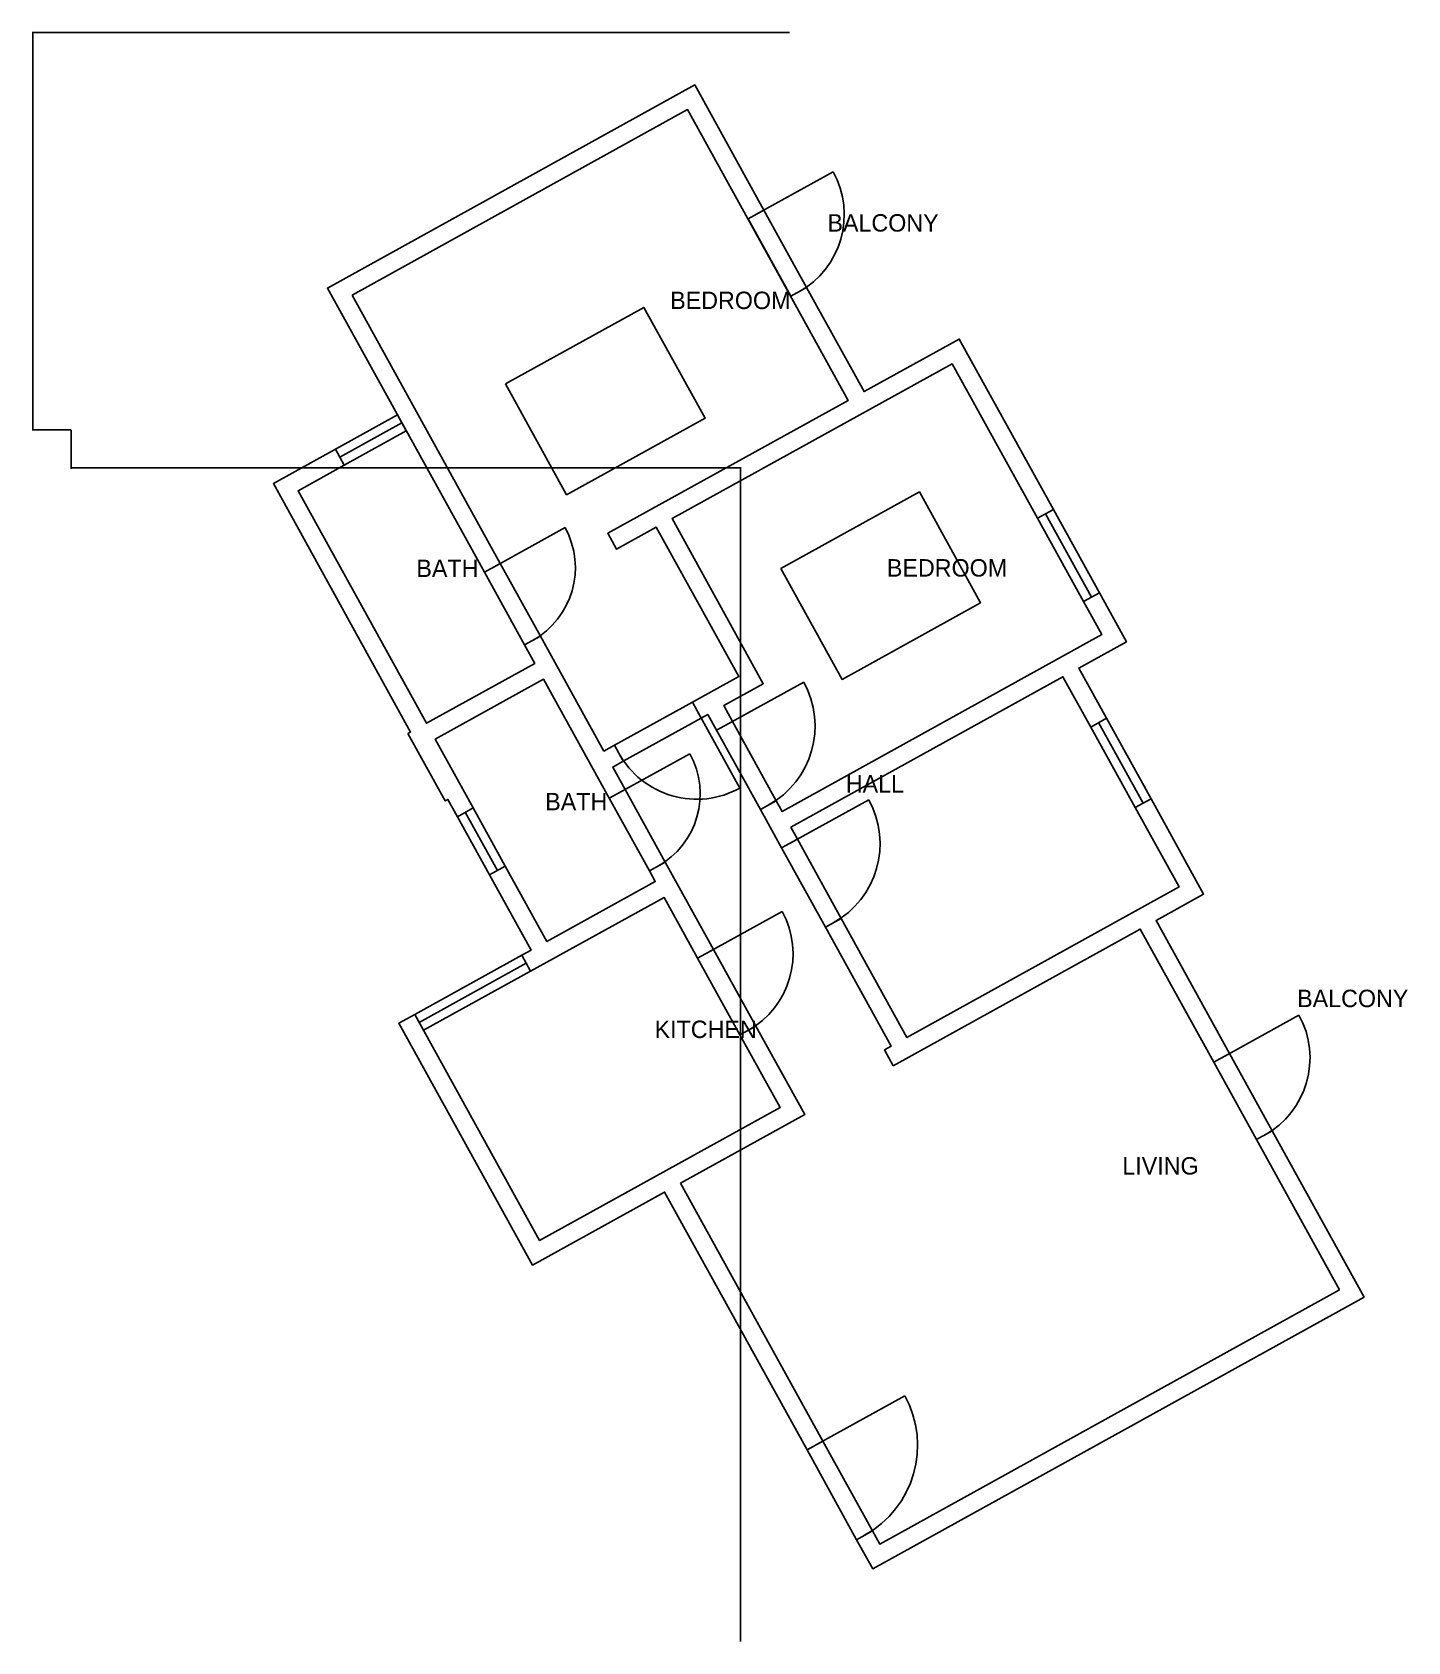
# Model space of a CAD drawing. Extents: x 837 to 2688, y -4725 to 4511.
# Drawn here: x 1832 to 2517, y 3710 to 4511 of the extents above.
import ezdxf

# ---------------------------------------------------------------- set-up
doc = ezdxf.new("R2010")
doc.units = 0
for name, color, linetype in [('A-ANNO-DIMS', 7, 'Continuous'), ('A-FURN', 7, 'Continuous'), ('ANNO', 7, 'Continuous'), ('DOOR', 7, 'Continuous'), ('WALL', 7, 'Continuous'), ('WINDOW', 7, 'Continuous')]:
    doc.layers.add(name, color=color, linetype=linetype)
doc.styles.add('OpenSansCondensed-Light', font='OpenSansCondensed-Light.ttf')
doc.dimstyles.new('EZDXF', dxfattribs={"dimtxt": 0.25, "dimasz": 0.175, "dimexe": 0.375, "dimexo": 0.125, "dimgap": 0.1, "dimtad": 1, "dimlfac": 100, "dimzin": 12, "dimdsep": 46, "dimtxsty": 'OpenSansCondensed-Light', "dimblk": 'ARCHTICK', "dimcen": 2.5, "dimazin": 3, "dimtfac": 0.5, "dimtmove": 2, "dimatfit": 3})

# ---------------------------------------------------------------- blocks, each defined once
blk = doc.blocks.new('_ARCHTICK')
at = {"color": 0, "linetype": 'BYBLOCK', "const_width": 0.15}
blk.add_lwpolyline([(-0.5, -0.5), (0.5, 0.5)], dxfattribs=at)

msp = doc.modelspace()

# ---------------------------------------------------------------- linework, layer by layer
at = {"layer": 'A-FURN'}
for points in [[(2067.6515, 4335.64237), (2098.1177, 4280.50783), (2167.03589, 4318.59058), (2136.56969, 4373.72513)], [(2204.79347, 4243.8301), (2235.25967, 4188.69555), (2304.17785, 4226.77831), (2273.71165, 4281.91285)]]:
    msp.add_lwpolyline(points, close=True, dxfattribs=at)
at = {"layer": 'DOOR'}
for p, q in [((2192.39083, 4419.9099), (2230.85706, 4441.16554)), ((2061.17668, 4244.19085), (2097.34151, 4264.17478)), ((2176.72539, 4165.55971), (2216.17794, 4187.36037)), ((2162.95223, 4173.39869), (2184.38954, 4134.60368)), ((2123.30854, 4131.75108), (2159.47338, 4151.73502)), ((2209.06303, 4107.03843), (2248.51558, 4128.83909)), ((2167.2732, 4052.18845), (2205.41066, 4073.26241)), ((2424.20446, 4000.3978), (2462.67069, 4021.65344)), ((2221.73436, 3807.6205), (2266.44725, 3832.3279))]:
    msp.add_line(p, q, dxfattribs=at)
for points in [[(2188.44558, 4417.72983), (2209.70121, 4379.2636), (2217.59172, 4383.62373), (2196.33608, 4422.08996)], [(2057.23142, 4242.01078), (2077.21536, 4205.84594), (2085.10587, 4210.20608), (2065.12193, 4246.37091)], [(2160.77216, 4177.34395), (2121.97716, 4155.90663), (2126.33729, 4148.01613), (2165.13229, 4169.45344)], [(2172.78014, 4163.37965), (2194.58079, 4123.9271), (2202.4713, 4128.28723), (2180.67065, 4167.73978)], [(2119.36329, 4129.57102), (2139.34722, 4093.40618), (2147.23773, 4097.76631), (2127.2538, 4133.93115)], [(2205.11777, 4104.85837), (2226.91843, 4065.40582), (2234.80894, 4069.76595), (2213.00828, 4109.2185)], [(2163.32794, 4050.00838), (2184.40191, 4011.87092), (2192.29242, 4016.23105), (2171.21845, 4054.36851)], [(2420.2592, 3998.21774), (2441.51484, 3959.7515), (2449.40535, 3964.11163), (2428.14971, 4002.57787)], [(2217.78911, 3805.44043), (2242.49652, 3760.72754), (2250.38703, 3765.08767), (2225.67962, 3809.80056)]]:
    msp.add_lwpolyline(points, close=True, dxfattribs=at)
for centre, radius, start, end in [((2192.39083, 4419.9099), 43.9483, -61.07587638, 28.92412362), ((2061.17668, 4244.19085), 41.31892, -61.07587638, 28.92412362), ((2176.72539, 4165.55971), 45.07518, -61.07587638, 28.92412362), ((2162.95223, 4173.39869), 44.32393, -151.07587638, -61.07587638), ((2123.30854, 4131.75108), 41.31892, -61.07587638, 28.92412362), ((2209.06303, 4107.03843), 45.07518, -61.07587638, 28.92412362), ((2167.2732, 4052.18845), 43.57268, -61.07587638, 28.92412362), ((2424.20446, 4000.3978), 43.9483, -61.07587638, 28.92412362), ((2221.73436, 3807.6205), 51.08521, -61.07587638, 28.92412362)]:
    msp.add_arc(centre, radius, start, end, dxfattribs=at)
at = {"layer": 'WALL'}
for points in [[(1991.36305, 4379.85203), (2065.12193, 4246.37091), (2057.23142, 4242.01078), (1979.11241, 4383.38241), (2161.90922, 4484.39211), (2196.33608, 4422.08996), (2188.44558, 4417.72983), (2209.70121, 4379.2636), (2217.59172, 4383.62373), (2246.20508, 4331.84226), (2293.54814, 4358.00304), (2340.41955, 4273.18007), (2332.52904, 4268.81993), (2290.01776, 4345.7524), (2150.61876, 4268.72342), (2196.03679, 4186.53062), (2176.31051, 4175.63029), (2180.67065, 4167.73978), (2172.78014, 4163.37965), (2168.42, 4171.27016), (2165.13229, 4169.45344), (2160.77216, 4177.34395), (2183.78615, 4190.06099), (2142.72825, 4264.36329), (2123.00197, 4253.46297), (2118.64184, 4261.35348), (2238.31457, 4327.48213), (2158.37884, 4472.14147)], [(2019.1781, 4161.7593), (2020.49318, 4162.48599), (1952.18447, 4286.10398), (1983.08896, 4303.18116), (1987.44909, 4295.29065), (1964.43511, 4282.5736), (2028.38369, 4166.84612), (2082.30218, 4196.64035), (2077.21536, 4205.84594), (2085.10587, 4210.20608), (2116.71682, 4152.99988), (2121.97716, 4155.90663), (2126.33729, 4148.01613), (2121.07695, 4145.10937), (2127.2538, 4133.93115), (2119.36329, 4129.57102), (2086.66231, 4188.74984), (2032.74382, 4158.95561), (2051.63773, 4124.7634), (2043.74722, 4120.40327), (2039.02374, 4128.95133), (2037.70866, 4128.22464)], [(2209.73818, 4115.13638), (2213.00828, 4109.2185), (2205.11777, 4104.85837), (2194.58079, 4123.9271), (2202.4713, 4128.28723), (2205.37805, 4123.02689), (2364.50333, 4210.9562), (2355.41973, 4227.39476), (2363.31023, 4231.75489), (2376.75397, 4207.42582), (2353.08244, 4194.34543), (2366.88952, 4169.35881), (2358.99901, 4164.99868), (2345.19193, 4189.98529)], [(2260.69183, 3996.51977), (2256.3317, 4004.41028), (2259.61941, 4006.227), (2226.91843, 4065.40582), (2234.80894, 4069.76595), (2267.50992, 4010.58713), (2402.96367, 4085.43604), (2381.16301, 4124.88859), (2389.05352, 4129.24872), (2415.21431, 4081.90566), (2391.54278, 4068.82527), (2428.14971, 4002.57787), (2420.2592, 3998.21774), (2383.65227, 4064.46514)], [(2163.32794, 4050.00838), (2146.61411, 4080.25533), (2080.20232, 4043.55756), (2075.84219, 4051.44807), (2080.44498, 4053.99148), (2059.73436, 4091.4714), (2067.62487, 4095.83154), (2088.33549, 4058.35161), (2142.25398, 4088.14584), (2139.34722, 4093.40618), (2147.23773, 4097.76631), (2171.21845, 4054.36851)], [(2154.82749, 3938.02134), (2225.67962, 3809.80056), (2217.78911, 3805.44043), (2146.93698, 3933.66121), (2081.18273, 3897.32679), (2014.69074, 4017.65706), (2022.58125, 4022.01719), (2084.71311, 3909.57743), (2204.38584, 3975.70608), (2184.40191, 4011.87092), (2192.29242, 4016.23105), (2216.63648, 3972.1757)], [(2482.84525, 3884.95605), (2441.51484, 3959.7515), (2449.40535, 3964.11163), (2495.09589, 3881.42567), (2250.49009, 3746.26161), (2242.49652, 3760.72754), (2250.38703, 3765.08767), (2254.02047, 3758.51225)]]:
    msp.add_lwpolyline(points, close=True, dxfattribs=at)
at = {"layer": 'WINDOW'}
for p, q in [((1985.26903, 4299.2359), (2016.17352, 4316.31308)), ((2336.47429, 4271), (2359.36498, 4229.57482)), ((2362.94427, 4167.17875), (2385.10827, 4127.06866)), ((2047.69247, 4122.58334), (2063.67962, 4093.65147)), ((2078.02225, 4047.50282), (2024.76131, 4018.07194))]:
    msp.add_line(p, q, dxfattribs=at)
for points in [[(1987.44909, 4295.29065), (2018.35359, 4312.36782), (2013.99346, 4320.25833), (1983.08896, 4303.18116)], [(2332.52904, 4268.81993), (2355.41973, 4227.39476), (2363.31023, 4231.75489), (2340.41955, 4273.18007)], [(2358.99901, 4164.99868), (2381.16301, 4124.88859), (2389.05352, 4129.24872), (2366.88952, 4169.35881)], [(2043.74722, 4120.40327), (2059.73436, 4091.4714), (2067.62487, 4095.83154), (2051.63773, 4124.7634)], [(2075.84219, 4051.44807), (2022.58125, 4022.01719), (2026.94138, 4014.12668), (2080.20232, 4043.55756)]]:
    msp.add_lwpolyline(points, close=True, dxfattribs=at)

# ---------------------------------------------------------------- texts
at = {"layer": 'ANNO'}
for s, p in [('BALCONY', (2227.96188, 4411.45577)), ('BEDROOM', (2149.68856, 4372.92433)), ('BATH', (2023.36864, 4239.60697)), ('BEDROOM', (2257.56104, 4239.83981)), ('HALL', (2237.10415, 4132.40404)), ('BATH', (2087.4989, 4123.55073)), ('BALCONY', (2461.74945, 4025.65055)), ('KITCHEN', (2141.93103, 4010.28938)), ('LIVING', (2374.72748, 3942.37296))]:
    msp.add_text(s, height=8.661417, dxfattribs=at).set_placement(p)

# ---------------------------------------------------------------- dimensions: what is measured, and where the dimension line sits
at = {"layer": 'A-ANNO-DIMS'}
msp.add_linear_dim(base=(1832.5078, 4312.89363), p1=(1851.54917, 4312.89363), p2=(2209.25228, 4510.5529), angle=90, dimstyle='EZDXF', dxfattribs=at).render()
msp.add_linear_dim(base=(1851.54917, 4293.85225), p1=(1851.54917, 4312.89363), p2=(2184.73584, 3709.92718), dimstyle='EZDXF', dxfattribs=at).render()

doc.saveas('drawing.dxf')
